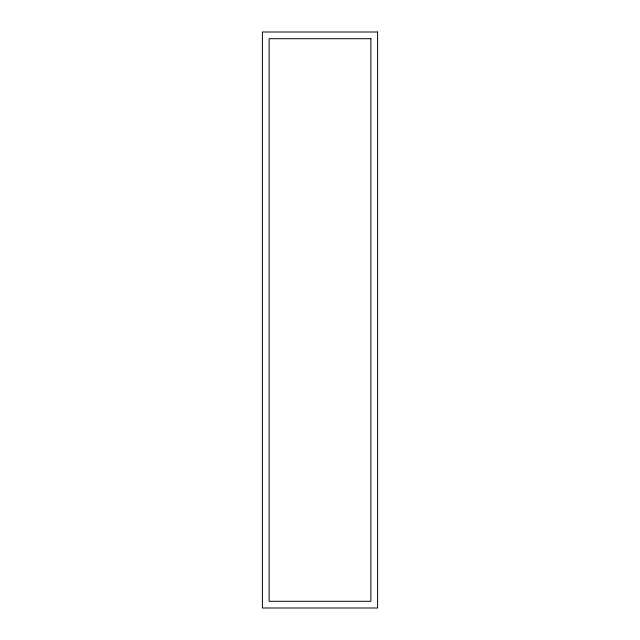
<?xml version="1.0" encoding="UTF-8"?>
<svg xmlns="http://www.w3.org/2000/svg" width="640" height="640" viewBox="0 0 640 640"><rect width="100%" height="100%" fill="white"/><g stroke="black" fill="none" stroke-linecap="round" stroke-linejoin="round"><path stroke-width="0.96" d="M377.6 32L262.4 32L262.4 608L377.6 608L377.6 32M370.888 38.712L269.112 38.712L269.112 601.288L370.888 601.288L370.888 38.712"/></g></svg>
